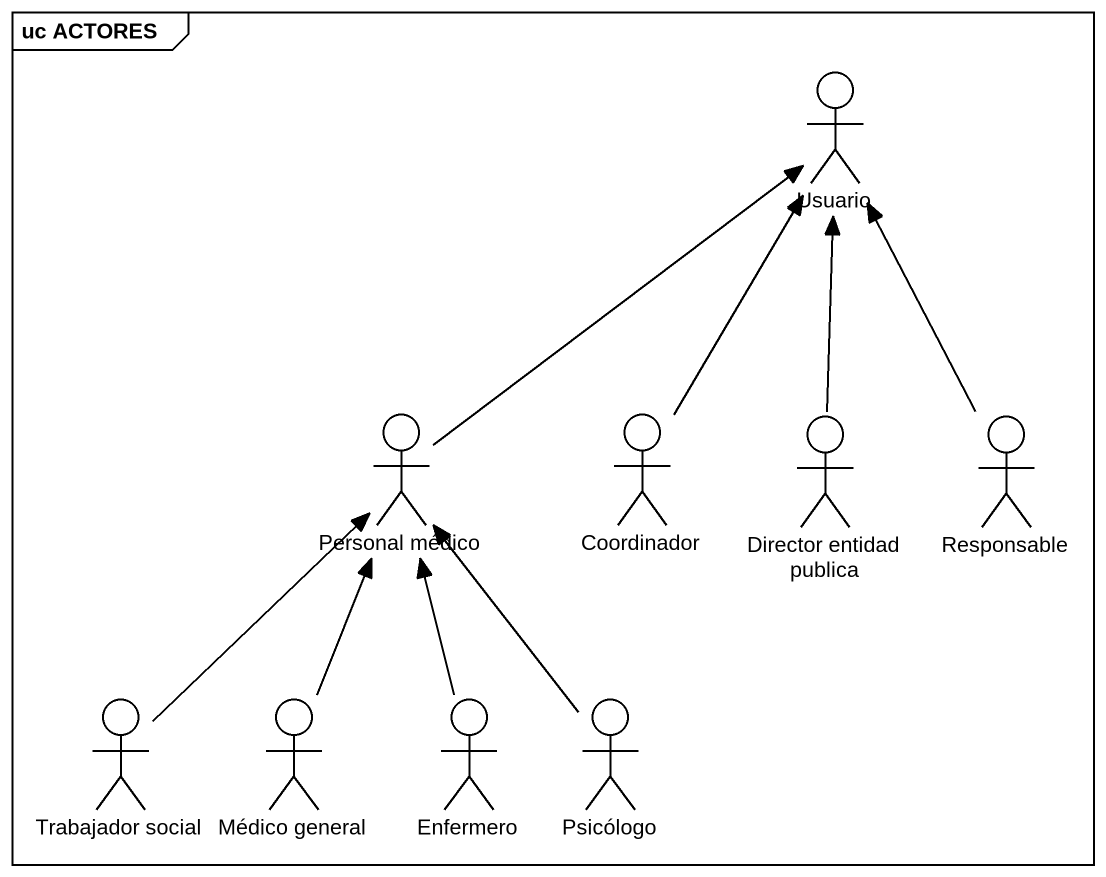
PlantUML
@startuml
mainframe uc ACTORES
actor Usuario
actor "Personal médico" as Personal_médico
actor Coordinador
actor "Director entidad publica" as Director_entidad_publica
actor Responsable
actor "Trabajador social" as Trabajador_social
actor "Médico general" as Médico_general
actor Enfermero
actor Psicólogo
Personal_médico -up-> Usuario
Coordinador -up-> Usuario
Director_entidad_publica -up-> Usuario
Responsable -up-> Usuario
Trabajador_social -up-> Personal_médico
Médico_general -up-> Personal_médico
Enfermero -up-> Personal_médico
Psicólogo -up-> Personal_médico
@enduml
